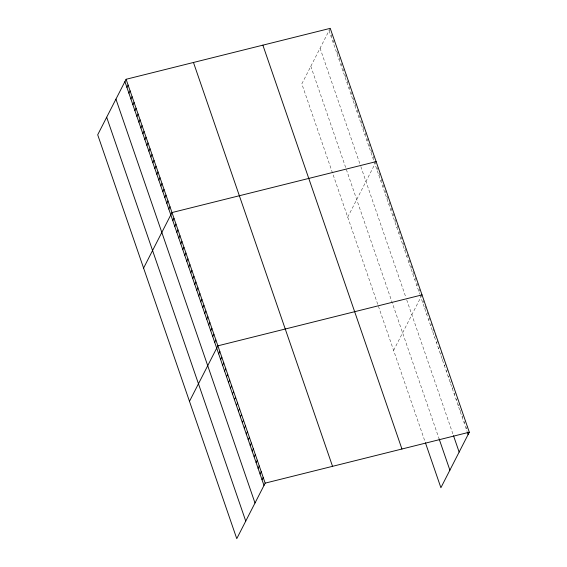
<?xml version="1.0" encoding="UTF-8"?>
<svg xmlns="http://www.w3.org/2000/svg" width="567" height="567" viewBox="0 0 567 567"><rect width="100%" height="100%" fill="white"/><g stroke="black" fill="none" stroke-linecap="round" stroke-linejoin="round"><path stroke-width="0.43" stroke-dasharray="2.83 2.13" d="M330.235 28.35L301.828 83.866L425.137 441.948M331.05 36.451L332.234 34.148M333.049 42.249L334.232 39.938M337.039 53.837L338.223 51.526M339.031 59.634L340.214 57.324M341.029 65.425L342.213 63.114M343.021 71.222L344.204 68.912M345.019 77.013L346.203 74.702M347.018 82.81L348.195 80.5M349.01 88.601L350.193 86.297M351.008 94.398L352.185 92.088M353 100.189L354.184 97.885M354.999 105.986L356.175 103.676M356.99 111.784L358.174 109.474M358.989 117.575L360.165 115.264M360.981 123.372L362.164 121.062M362.979 129.163L364.156 126.852M364.971 134.96L366.154 132.65M366.969 140.751L368.153 138.447M368.961 146.548L370.145 144.238M370.96 152.339L372.143 150.035M372.951 158.136L374.135 155.826M347.72 217.133L376.134 161.623M376.942 169.724L378.125 167.414M378.94 175.522L380.124 173.211M380.939 181.312L382.115 179.002M382.931 187.11L384.114 184.799M384.929 192.9L386.106 190.597M386.921 198.698L388.104 196.388M388.919 204.489L390.096 202.185M390.911 210.286L392.095 207.976M392.91 216.084L394.086 213.773M394.901 221.874L396.085 219.564M396.9 227.672L398.077 225.361M398.892 233.462L400.075 231.152M400.89 239.26L402.074 236.949M402.882 245.05L404.065 242.747M404.881 250.848L406.064 248.537M406.872 256.638L408.056 254.335M408.871 262.436L410.054 260.125M410.862 268.234L412.046 265.923M412.861 274.024L414.045 271.713M414.853 279.822L416.036 277.511M416.851 285.612L418.035 283.302M418.85 291.41L420.027 289.099M393.618 350.406L422.025 294.897M422.812 302.927L423.996 300.616M424.782 308.646L425.966 306.336M426.753 314.366L427.936 312.056M428.723 320.086L429.906 317.775M430.693 325.805L431.877 323.502M432.664 331.532L433.847 329.221M434.634 337.252L435.817 334.941M436.604 342.971L437.788 340.661M438.574 348.691L439.758 346.387M440.545 354.418L441.728 352.107M442.515 360.137L443.692 357.827M444.485 365.857L445.662 363.546M446.456 371.576L447.632 369.273M448.426 377.303L449.603 374.993M450.396 383.023L451.573 380.712M452.367 388.742L453.543 386.432M454.337 394.462L455.514 392.151M456.307 400.182L457.484 397.878M458.278 405.908L459.454 403.598M460.248 411.628L461.425 409.317M462.218 417.347L463.395 415.037M464.189 423.067L465.365 420.764M466.152 428.794L467.336 426.483M329.058 30.661L373.809 160.617M374.092 161.446L419.7 293.89M419.984 294.72L467.002 431.246M320.072 48.216L359.981 164.104M360.832 166.592L405.873 297.377M406.723 299.858L453.231 434.903M310.815 66.304L439.191 439.099"/><path stroke-width="0.85" d="M126.101 79.281L97.694 134.797L236.765 538.65L265.172 483.134L126.101 79.281L330.235 28.35L469.306 432.203L440.899 487.719L425.42 442.763M126.916 87.389L128.099 85.078M128.907 93.179L130.091 90.869M130.906 98.977L132.09 96.666M132.898 104.767L134.081 102.457M134.896 110.565L136.08 108.254M136.888 116.355L138.072 114.052M138.887 122.153L140.07 119.843M140.885 127.944L142.062 125.64M142.877 133.741L144.061 131.431M144.876 139.539L146.052 137.228M146.867 145.329L148.051 143.019M148.866 151.127L150.042 148.816M150.857 156.917L152.041 154.607M152.856 162.715L154.033 160.404M154.848 168.505L156.031 166.202M156.846 174.303L158.023 171.992M158.838 180.093L160.022 177.79M160.837 185.891L162.02 183.58M162.828 191.689L164.012 189.378M164.827 197.479L166.011 195.168M166.818 203.277L168.002 200.966M168.817 209.067L170.001 206.757M143.586 268.071L171.992 212.554L376.134 161.623M172.807 220.655L173.991 218.352M174.806 226.453L175.983 224.142M176.798 232.243L177.981 229.94M178.796 238.041L179.973 235.73M180.788 243.838L181.972 241.528M182.787 249.629L183.963 247.318M184.778 255.426L185.962 253.116M186.777 261.217L187.953 258.906M188.768 267.014L189.952 264.704M190.767 272.805L191.944 270.502M192.759 278.603L193.942 276.292M194.757 284.393L195.941 282.09M196.749 290.191L197.933 287.88M198.748 295.988L199.931 293.678M200.739 301.779L201.923 299.468M202.738 307.576L203.922 305.266M204.73 313.367L205.913 311.056M206.728 319.164L207.912 316.854M208.727 324.955L209.903 322.651M210.718 330.752L211.902 328.442M212.717 336.543L213.894 334.239M214.709 342.34L215.892 340.03M189.477 401.337L217.884 345.827L422.025 294.897M218.678 353.858L219.854 351.547M220.648 359.577L221.825 357.267M222.618 365.297L223.795 362.986M224.589 371.016L225.765 368.713M226.559 376.743L227.736 374.433M228.522 382.463L229.706 380.152M230.493 388.182L231.676 385.872M232.463 393.902L233.647 391.599M234.433 399.629L235.617 397.318M236.404 405.348L237.587 403.038M238.374 411.068L239.558 408.757M240.344 416.788L241.528 414.484M242.315 422.514L243.498 420.204M244.285 428.234L245.468 425.923M246.255 433.953L247.439 431.643M248.226 439.673L249.409 437.363M250.196 445.393L251.379 443.089M252.166 451.119L253.35 448.809M254.136 456.839L255.32 454.528M256.107 462.559L257.29 460.248M258.077 468.278L259.261 465.975M260.047 474.005L261.231 471.694M262.018 479.725L263.201 477.414M265.172 483.134L469.306 432.203M467.279 432.061L468.122 434.513M453.515 435.725L459.142 452.069M439.191 439.099L449.886 470.163M262.875 45.154L401.939 449.014M193.467 62.476L332.538 466.329M124.917 81.591L263.988 485.444M115.937 99.147L255.001 503M106.681 117.241L245.745 521.094"/></g></svg>
